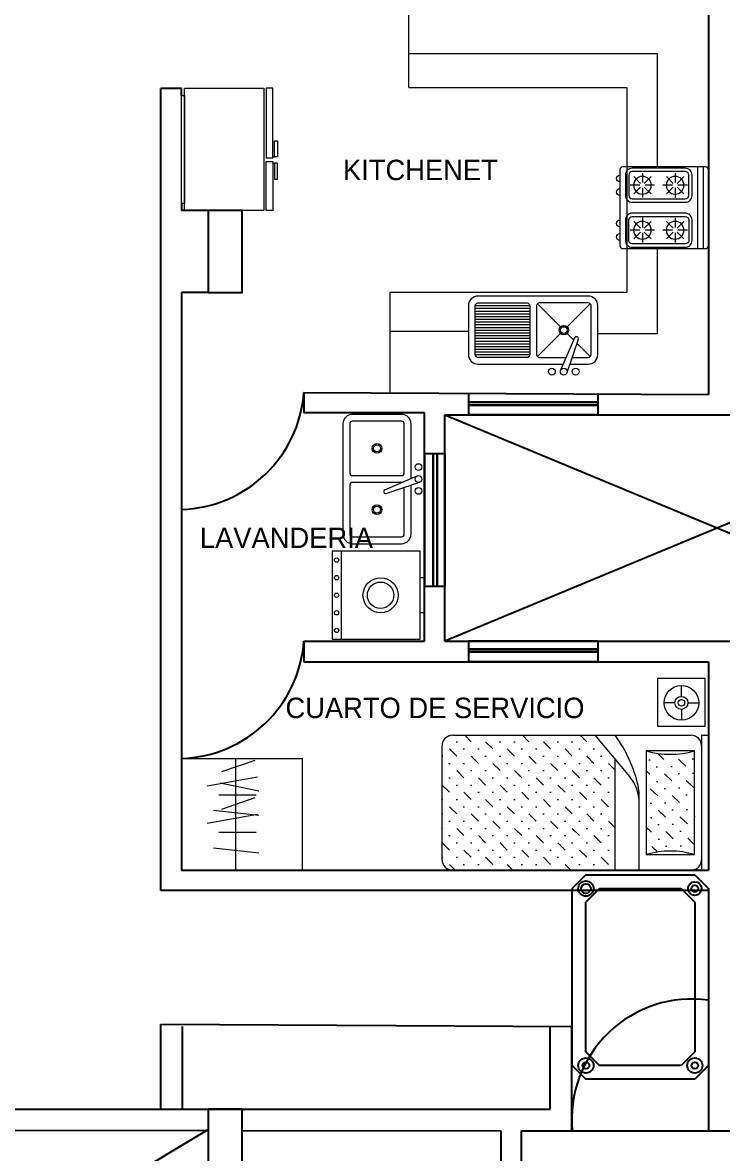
# Model space of a CAD drawing. Header units: metres. Extents: x -525 to 413, y -37 to 272.
# Drawn here: x 136.55 to 141.69, y 63.64 to 71.95 of the extents above; entities that cross this region are included whole.
import ezdxf

# ---------------------------------------------------------------- set-up
doc = ezdxf.new("R2010")
doc.units = ezdxf.units.M
doc.header["$MEASUREMENT"] = 0
doc.layers.get('0').update_dxf_attribs({"color": 254})
for name, color, linetype in [('ICT_INTERNA', 170, 'Continuous'), ('NOFIJO', 254, 'Continuous'), ('PUERTAS', 254, 'Continuous')]:
    doc.layers.add(name, color=color, linetype=linetype)
doc.layers.add('muebles', color=254, linetype='Continuous', lineweight=5)
doc.layers.add('ventanas', color=254, linetype='Continuous', lineweight=30)
doc.styles.get("Standard").update_dxf_attribs({"font": 'HTOWERT.TTF', "height": 0.08})

# ---------------------------------------------------------------- blocks, each defined once
blk = doc.blocks.new('Estufa-p04')
for p, q in [((0.09, 0.3), (0.09, -0.3)), ((0.13, 0.3), (0.13, -0.3)), ((0.295, 0.255), (0.295, 0.185)), ((0.535, 0.255), (0.535, 0.185)), ((0.2314, 0.2286), (0.2809, 0.1791)), ((0.3091, 0.1791), (0.3586, 0.2286)), ((0.4714, 0.2286), (0.5209, 0.1791)), ((0.5491, 0.1791), (0.5986, 0.2286)), ((0.205, 0.165), (0.275, 0.165)), ((0.2314, 0.1014), (0.2809, 0.1509)), ((0.295, 0.145), (0.295, 0.075)), ((0.3091, 0.1509), (0.3586, 0.1014)), ((0.315, 0.165), (0.385, 0.165)), ((0.445, 0.165), (0.515, 0.165)), ((0.4714, 0.1014), (0.5209, 0.1509)), ((0.535, 0.145), (0.535, 0.075)), ((0.5491, 0.1509), (0.5986, 0.1014)), ((0.555, 0.165), (0.625, 0.165)), ((0.295, -0.075), (0.295, -0.145)), ((0.535, -0.075), (0.535, -0.145)), ((0.205, -0.165), (0.275, -0.165)), ((0.2314, -0.1014), (0.2809, -0.1509)), ((0.3091, -0.1509), (0.3586, -0.1014)), ((0.315, -0.165), (0.385, -0.165)), ((0.445, -0.165), (0.515, -0.165)), ((0.4714, -0.1014), (0.5209, -0.1509)), ((0.5491, -0.1509), (0.5986, -0.1014)), ((0.555, -0.165), (0.625, -0.165)), ((0.2314, -0.2286), (0.2809, -0.1791)), ((0.295, -0.185), (0.295, -0.255)), ((0.3091, -0.1791), (0.3586, -0.2286)), ((0.4714, -0.2286), (0.5209, -0.1791)), ((0.535, -0.185), (0.535, -0.255)), ((0.5491, -0.1791), (0.5986, -0.2286))]:
    blk.add_line(p, q)
for points in [[(0.7, 0.28), (0.7, -0.28, -0.414214), (0.68, -0.3), (0.07, -0.3, -0.414214), (0.05, -0.28), (0.05, 0.28, -0.414214), (0.07, 0.3), (0.68, 0.3, -0.414214)], [(0.66, 0.24), (0.66, 0.09, -0.414214), (0.61, 0.04), (0.22, 0.04, -0.414214), (0.17, 0.09), (0.17, 0.24, -0.414214), (0.22, 0.29), (0.61, 0.29, -0.414214)], [(0.635, 0.24), (0.635, 0.09, -0.414214), (0.61, 0.065), (0.22, 0.065, -0.414214), (0.195, 0.09), (0.195, 0.24, -0.414214), (0.22, 0.265), (0.61, 0.265, -0.414214)], [(0.66, -0.09), (0.66, -0.24, -0.414214), (0.61, -0.29), (0.22, -0.29, -0.414214), (0.17, -0.24), (0.17, -0.09, -0.414214), (0.22, -0.04), (0.61, -0.04, -0.414214)], [(0.635, -0.24), (0.635, -0.09, 0.414214), (0.61, -0.065), (0.22, -0.065, 0.414214), (0.195, -0.09), (0.195, -0.24, 0.414214), (0.22, -0.265), (0.61, -0.265, 0.414214)]]:
    blk.add_lwpolyline(points, format="xyb", close=True)
for centre in [(0.295, 0.165), (0.535, 0.165), (0.295, -0.165), (0.535, -0.165)]:
    blk.add_circle(centre, 0.065)
for centre in [(0.7, 0.2147), (0.7, 0.1153), (0.7, -0.1153), (0.7, -0.2147)]:
    blk.add_arc(centre, 0.025, 270, 90)
blk = doc.blocks.new('fr')
for p, q in [((3287.0072, 1591.175), (3287.0072, 1590.775)), ((3287.0272, 1591.175), (3287.0272, 1590.775)), ((3287.0472, 1591.175), (3287.0472, 1590.775)), ((3287.0672, 1591.175), (3287.0672, 1590.775)), ((3287.0872, 1591.175), (3287.0872, 1590.775)), ((3287.1072, 1591.175), (3287.1072, 1590.775)), ((3287.1272, 1591.175), (3287.1272, 1590.775)), ((3287.1472, 1591.175), (3287.1472, 1590.775)), ((3287.1672, 1591.175), (3287.1672, 1590.775)), ((3287.1872, 1591.175), (3287.1872, 1590.775)), ((3287.2072, 1591.175), (3287.2072, 1590.775)), ((3287.2272, 1591.175), (3287.2272, 1590.775)), ((3287.2472, 1591.175), (3287.2472, 1590.775)), ((3287.2672, 1591.175), (3287.2672, 1590.775)), ((3287.2872, 1591.175), (3287.2872, 1590.775)), ((3287.3072, 1591.175), (3287.3072, 1590.775)), ((3287.3272, 1591.175), (3287.3272, 1590.775)), ((3287.3472, 1591.175), (3287.3472, 1590.775)), ((3287.3672, 1591.175), (3287.3672, 1590.775)), ((3287.1294, 1590.4462), (3286.892, 1590.548)), ((3287.1189, 1590.4188), (3286.8742, 1590.5014))]:
    blk.add_line(p, q)
for points in [[(3287.0072, 1591.225, 0.414214), (3286.9372, 1591.155), (3286.9372, 1590.5286)], [(3286.9372, 1590.4801), (3286.9372, 1590.345, 0.414214), (3287.0072, 1590.275), (3287.3672, 1590.275, 0.414214), (3287.4372, 1590.345), (3287.4372, 1591.155, 0.414214), (3287.3672, 1591.225), (3287.0072, 1591.225)], [(3287.3672, 1590.725), (3287.0072, 1590.725, 0.414214), (3286.9872, 1590.705), (3286.9872, 1590.5093, 0.414214)], [(3286.9872, 1590.4649), (3286.9872, 1590.345, 0.414214), (3287.0072, 1590.325), (3287.3672, 1590.325, 0.414214), (3287.3872, 1590.345), (3287.3872, 1590.705, 0.414214), (3287.3672, 1590.725)]]:
    blk.add_lwpolyline(points, format="xyb")
blk.add_lwpolyline([(3287.3672, 1590.775), (3287.0072, 1590.775, -0.414214), (3286.9872, 1590.795), (3286.9872, 1591.155, -0.414214), (3287.0072, 1591.175), (3287.3672, 1591.175, -0.414214), (3287.3872, 1591.155), (3287.3872, 1590.795, -0.414214)], format="xyb", close=True)
for points in [[(3286.993, 1590.7192), (3287.1624, 1590.5498)], [(3287.3813, 1590.7192), (3287.2119, 1590.5498)], [(3287.1624, 1590.5003), (3287.1161, 1590.454)], [(3287.2119, 1590.5003), (3287.3813, 1590.3309)], [(3287.0918, 1590.4296), (3286.993, 1590.3309)]]:
    blk.add_lwpolyline(points)
for centre, radius in [((3286.8822, 1590.6125), 0.025), ((3286.8822, 1590.525), 0.025), ((3287.1872, 1590.525), 0.035), ((3287.1872, 1590.525), 0.025), ((3286.8822, 1590.4375), 0.025)]:
    blk.add_circle(centre, radius)
for centre, radius, start, end in [((3287.0072, 1590.795), 0.02, 180, 270), ((3287.0072, 1590.795), 0.02, 180, 270), ((3287.1236, 1590.4327), 0.0147, 251.3579, 66.77898)]:
    blk.add_arc(centre, radius, start, end)
blk = doc.blocks.new('ww')
at = {"layer": 'muebles', "ltscale": 4}
for p, q in [((1737.9301, 1442.9936), (1737.9301, 1442.9823)), ((1737.9751, 1442.9936), (1737.9751, 1442.9823))]:
    blk.add_line(p, q, dxfattribs=at)
at = {"layer": 'muebles'}
blk.add_lwpolyline([(1737.5802, 1443.6423), (1738.4802, 1443.6423), (1738.4802, 1443.0589), (1737.5802, 1443.0589)], close=True, dxfattribs=at)
at = {"layer": 'muebles', "ltscale": 4}
for points in [[(1737.6327, 1443.6652), (1738.4252, 1443.6652), (1738.4252, 1443.6423), (1737.6327, 1443.6423)], [(1737.5802, 1443.0423), (1737.9403, 1443.0423), (1737.9403, 1442.9936), (1737.5802, 1442.9936)], [(1738.4802, 1443.0423), (1737.9681, 1443.0423), (1737.9681, 1442.9936), (1738.4802, 1442.9936)], [(1737.9301, 1442.9823), (1737.8119, 1442.9823), (1737.8119, 1442.9589), (1737.9301, 1442.9589)], [(1737.9751, 1442.9823), (1738.0933, 1442.9823), (1738.0933, 1442.9589), (1737.9751, 1442.9589)]]:
    blk.add_lwpolyline(points, close=True, dxfattribs=at)
blk = doc.blocks.new('CAMA190X100CM-1MESITA')
at = {"layer": 'muebles'}
h = blk.add_hatch(dxfattribs=at)
h.set_pattern_fill('MUDST', color=256, scale=0.3, angle=406.54041, style=0)
h.set_pattern_definition([(46.54041, (-83.744445, -2.07426), (0.048736945, 0.16046716), [0.075, -0.075, 0, -0.075, 0, -0.075])])
h.paths.add_polyline_path([(0.5317, -0.1016, -0.142857), (0.5317, -0.4572), (1.2937, -0.4572, -0.142857), (1.2937, -0.1016)])
h = blk.add_hatch(dxfattribs=at)
h.set_pattern_fill('MUDST', color=256, scale=0.3, angle=405, style=0)
h.set_pattern_definition([(45, (-83.744445, -2.07426), (0.05303301, 0.159099026), [0.075, -0.075, 0, -0.075, 0, -0.075])])
h.paths.add_polyline_path([(1.408, -0.6858), (0.5945, -0.6858), (0.4174, -0.835), (0.4174, -1.8796, 0.414214), (0.4936, -1.9558), (1.3318, -1.9558, 0.414214), (1.408, -1.8796)])
for p, q in [((0.4174, 0), (1.408, 0)), ((0.4174, -0.0508), (0.4174, 0)), ((1.408, -0.0508), (1.408, 0)), ((0.1793, -0.1509), (0.1793, -0.0716)), ((0.4174, -0.0508), (1.408, -0.0508)), ((0.4174, -1.8796), (0.4174, -0.127)), ((0.5317, -0.1016), (0.5317, -0.4572)), ((1.2937, -0.1016), (0.5317, -0.1016)), ((1.2937, -0.4572), (1.2937, -0.1016)), ((1.408, -0.127), (1.408, -1.8796)), ((0.1316, -0.1987), (0.0522, -0.1987)), ((0.1793, -0.2464), (0.1793, -0.3258)), ((0.2271, -0.1987), (0.3064, -0.1987)), ((0.5317, -0.4572), (1.2937, -0.4572)), ((0.4178, -0.8347), (0.7205, -0.5797)), ((1.408, -0.508), (0.8564, -0.508)), ((1.408, -0.6858), (0.5952, -0.6858)), ((1.3318, -1.9558), (0.4936, -1.9558))]:
    blk.add_line(p, q, dxfattribs=at)
blk.add_lwpolyline([(0, -0.0242), (0, -0.3742), (0.35, -0.3742), (0.35, -0.0242)], close=True, dxfattribs=at)
for radius in [0.1271, 0.0478, 0.0238]:
    blk.add_circle((0.1793, -0.1987), radius, dxfattribs=at)
for centre, radius, start, end in [((0.4936, -0.127), 0.0762, 90, 180), ((1.3318, -0.127), 0.0762, 0, 90), ((-0.0779, -0.2794), 0.635, 343.7398, 16.2602), ((1.9033, -0.2794), 0.635, 163.73979, 196.26021), ((1.0253, -1.5218), 1.0336, 103.3928, 126.02023), ((0.9169, -0.8128), 0.3048, 90, 130.10593), ((0.8564, -0.8128), 0.3048, 90, 103.3928), ((0.4936, -1.8796), 0.0762, 180, 270), ((1.3318, -1.8796), 0.0762, 270, 0)]:
    blk.add_arc(centre, radius, start, end, dxfattribs=at)
blk = doc.blocks.new('Muko05pl')
at = {"color": 0, "linetype": 'ByBlock'}
for p, q in [((0.35, -0.025), (-0.35, -0.025)), ((-0.35, -0.025), (-0.35, -0.725)), ((0.35, -0.725), (0.35, -0.025)), ((0.35, -0.095), (-0.35, -0.095)), ((-0.35, -0.725), (0.35, -0.725)), ((-0.14, -0.76), (-0.14, -0.725)), ((-0.14, -0.76), (0.14, -0.76)), ((0.14, -0.76), (0.14, -0.725))]:
    blk.add_line(p, q, dxfattribs=at)
for centre, radius in [((-0.28, -0.06), 0.0175), ((-0.14, -0.06), 0.0175), ((0, -0.06), 0.0175), ((0.14, -0.06), 0.0175), ((0.28, -0.06), 0.0175), ((0, -0.41), 0.14), ((0, -0.41), 0.105)]:
    blk.add_circle(centre, radius, dxfattribs=at)
blk = doc.blocks.new('Tarja-p07')
for p, q in [((0.405, 0.63), (-0.405, 0.63)), ((-0.475, 0.56), (-0.475, 0.2)), ((0.475, 0.2), (0.475, 0.56)), ((-0.1063, 0.3118), (-0.0237, 0.067)), ((-0.0789, 0.3223), (0.023, 0.0849)), ((-0.405, 0.13), (-0.0449, 0.13)), ((0.0036, 0.13), (0.405, 0.13))]:
    blk.add_line(p, q)
for points in [[(-0.0252, 0.1972, 0.035735), (-0.025, 0.2), (-0.025, 0.56, 0.414214), (-0.045, 0.58), (-0.405, 0.58, 0.414214), (-0.425, 0.56)], [(-0.425, 0.56), (-0.425, 0.2, 0.414214), (-0.405, 0.18), (-0.0618, 0.18, 0.414214)]]:
    blk.add_lwpolyline(points, format="xyb")
blk.add_lwpolyline([(0.025, 0.56), (0.025, 0.2, 0.414214), (0.045, 0.18), (0.405, 0.18, 0.414214), (0.425, 0.2), (0.425, 0.56, 0.414214), (0.405, 0.58), (0.045, 0.58, 0.414214)], format="xyb", close=True)
for centre, radius in [((-0.225, 0.38), 0.035), ((-0.225, 0.38), 0.025), ((0.225, 0.38), 0.035), ((0.225, 0.38), 0.025), ((-0.0875, 0.075), 0.025), ((0, 0.075), 0.025), ((0.0875, 0.075), 0.025)]:
    blk.add_circle(centre, radius)
for centre, radius, start, end in [((-0.405, 0.56), 0.07, 90, 180), ((0.405, 0.56), 0.07, 360, 90), ((-0.0924, 0.3165), 0.0147, 23.22102, 198.6421), ((-0.405, 0.2), 0.07, 180, 270), ((-0.405, 0.2), 0.02, 180, 270), ((-0.405, 0.2), 0.02, 180, 270), ((0.405, 0.2), 0.07, 270, 360)]:
    blk.add_arc(centre, radius, start, end)
blk = doc.blocks.new('RTR')
for p, q in [((-0.75, 0.4), (-0.65, 0.5)), ((-0.65, 0.5), (0.65, 0.5)), ((0.65, 0.5), (0.75, 0.4)), ((-0.75, -0.4), (-0.75, 0.4)), ((-0.65, 0.3), (-0.55, 0.4)), ((-0.55, 0.4), (0.55, 0.4)), ((0.55, 0.4), (0.65, 0.3)), ((0.75, 0.4), (0.75, -0.4)), ((-0.65, -0.3), (-0.65, 0.3)), ((0.65, 0.3), (0.65, -0.3)), ((-0.65, -0.3), (-0.55, -0.4)), ((0.65, -0.3), (0.55, -0.4)), ((-0.75, -0.4), (-0.65, -0.5)), ((0.55, -0.4), (-0.55, -0.4)), ((0.65, -0.5), (0.75, -0.4)), ((0.65, -0.5), (-0.65, -0.5))]:
    blk.add_line(p, q)
for centre, radius in [((-0.65, 0.4), 0.05), ((-0.65, 0.4), 0.025), ((0.65, 0.4), 0.0559), ((0.65, 0.4), 0.025), ((-0.65, -0.4), 0.0559), ((-0.65, -0.4), 0.0354), ((0.65, -0.4), 0.0559), ((0.65, -0.4), 0.025)]:
    blk.add_circle(centre, radius)

msp = doc.modelspace()

# ---------------------------------------------------------------- linework, layer by layer
for p, q in [((141.5848, 76.0192), (141.5848, 69.2192)), ((141.5848, 67.2555), (141.5848, 65.7247)), ((141.5848, 65.5747), (141.5848, 63.8083)), ((136.4382, 63.9692), (140.4227, 63.9692)), ((137.9098, 63.9692), (137.9098, 59.6184)), ((130.9098, 63.8192), (137.9098, 63.8123)), ((138.1598, 63.8121), (140.0598, 63.8102)), ((140.0598, 63.8102), (140.0598, 60.9163)), ((140.2098, 63.81), (143.0641, 63.8072))]:
    msp.add_line(p, q)
at = {"ltscale": 0.02}
for p, q in [((137.5642, 65.5747), (137.5642, 71.4669)), ((137.7142, 71.4669), (137.5642, 71.4669)), ((137.7142, 71.4142), (137.7142, 71.4669)), ((137.7142, 69.9692), (137.7142, 65.7247)), ((138.6142, 69.2343), (141.5848, 69.2192)), ((138.6142, 69.2343), (138.6142, 69.0843)), ((139.8224, 69.2192), (139.8224, 69.0692)), ((140.7724, 69.2192), (140.7724, 69.0692)), ((139.4995, 69.0851), (138.6142, 69.0843)), ((139.4995, 67.4055), (139.4995, 69.0851)), ((139.6495, 69.0692), (143.6495, 69.0692)), ((139.6495, 69.0692), (143.6495, 67.4055)), ((143.6495, 69.0692), (139.6495, 67.4055)), ((139.6495, 67.4055), (139.6495, 69.0692)), ((139.4994, 68.7846), (139.6494, 68.7846)), ((139.4997, 67.8098), (139.6495, 67.8098)), ((138.6142, 67.4055), (139.4995, 67.4055)), ((138.6142, 67.4055), (138.6142, 67.2555)), ((139.6495, 67.4055), (143.6495, 67.4055)), ((139.8224, 67.4055), (139.8224, 67.2555)), ((140.7724, 67.4055), (140.7724, 67.2555)), ((138.6142, 67.2555), (141.5848, 67.2555)), ((137.7142, 65.7247), (141.5848, 65.7247)), ((141.5848, 65.5747), (137.5642, 65.5747)), ((137.5642, 64.5936), (140.5807, 64.5747)), ((137.5642, 63.9692), (137.5642, 64.5936)), ((137.7222, 63.9692), (137.7222, 64.5747)), ((140.4227, 63.9692), (140.4227, 64.5747)), ((140.5807, 63.8097), (140.5807, 64.5747)), ((130.9098, 59.6214), (137.9098, 63.8192)), ((140.2098, 63.81), (140.2098, 60.9163))]:
    msp.add_line(p, q, dxfattribs=at)
at = {"ltscale": 0.015}
for p, q in [((137.7142, 70.6217), (137.7142, 70.5692)), ((137.9098, 70.5692), (137.7142, 70.5692)), ((137.9098, 69.9692), (137.7142, 69.9692))]:
    msp.add_line(p, q, dxfattribs=at)
at = {"layer": 'muebles', "ltscale": 0.02}
for p, q in [((139.3848, 71.4747), (139.3848, 72.3247)), ((139.3848, 71.7247), (141.2076, 71.7247)), ((141.2076, 71.7247), (141.2076, 70.8907)), ((139.3848, 71.4747), (140.9848, 71.4747)), ((140.9848, 71.4747), (140.9848, 69.9692)), ((141.2076, 70.2907), (141.2076, 69.6655)), ((140.9848, 69.9692), (139.244, 69.9692)), ((139.244, 69.9692), (139.244, 69.2351)), ((139.8224, 69.6814), (139.244, 69.6814)), ((141.2076, 69.6655), (140.7724, 69.6655)), ((137.7142, 66.5457), (138.604, 66.5457)), ((138.1128, 66.5457), (138.1128, 65.7247)), ((138.604, 65.7247), (138.604, 66.5457)), ((138.2537, 66.5308), (138.008, 66.4458)), ((138.2726, 66.4081), (137.904, 66.342)), ((137.9985, 66.3648), (138.282, 66.3082)), ((138.2631, 66.2759), (137.9891, 66.2759)), ((138.2537, 66.2552), (138.008, 66.1702)), ((138.2726, 66.1325), (137.904, 66.0664)), ((138.282, 66.1249), (137.9513, 66.1627)), ((138.2631, 66.0003), (137.9891, 66.0003)), ((138.282, 65.8493), (137.9513, 65.887))]:
    msp.add_line(p, q, dxfattribs=at)
at = {"layer": 'NOFIJO', "ltscale": 0.02}
for points in [[(137.9098, 69.9692), (138.1598, 69.9692), (138.1598, 70.5692), (137.9098, 70.5692)], [(137.9098, 63.3692), (138.1598, 63.3692), (138.1598, 63.9692), (137.9098, 63.9692)]]:
    msp.add_lwpolyline(points, close=True, dxfattribs=at)
at = {"layer": 'PUERTAS'}
for centre, radius, start, end in [((137.6872, 69.3037), 0.9296, 271.66456, 355.72018), ((137.6872, 67.4749), 0.9296, 271.66456, 355.72018), ((141.4647, 63.8941), 0.8839, 82.18827, 185.50068)]:
    msp.add_arc(centre, radius, start, end, dxfattribs=at)
at = {"layer": 'ventanas', "ltscale": 0.2}
for p, q in [((140.7724, 69.1612), (139.8224, 69.1612)), ((140.7724, 69.1412), (139.8224, 69.1412)), ((140.7724, 69.0692), (139.8224, 69.0692)), ((140.7724, 67.4055), (139.8224, 67.4055)), ((140.7724, 67.3475), (139.8224, 67.3475)), ((140.7724, 67.3275), (139.8224, 67.3275)), ((140.7724, 67.2555), (139.8224, 67.2555))]:
    msp.add_line(p, q, dxfattribs=at)
at = {"layer": 'ventanas'}
for p, q in [((139.4995, 67.8098), (139.4994, 68.7846)), ((139.5636, 67.8098), (139.5636, 68.7846)), ((139.5929, 67.8098), (139.5929, 68.7846)), ((139.6495, 67.8098), (139.6494, 68.7846))]:
    msp.add_line(p, q, dxfattribs=at)

# ---------------------------------------------------------------- block references
at = {"layer": 'ICT_INTERNA', "rotation": 270}
msp.add_blockref('RTR', (141.0848, 64.9391), dxfattribs=at)
at = {"layer": 'muebles'}
for name, p, rotation in [('ww', (1581.3795, -1667.011), 89.99999999998292), ('fr', (1731.0474, -3217.4955), 90.00000000000001), ('CAMA190X100CM-1MESITA', (141.5848, 67.1327), 270)]:
    msp.add_blockref(name, p, dxfattribs=dict(at, rotation=rotation))
at = {"layer": 'muebles', "ltscale": 4, "extrusion": (0, 0, -1), "zscale": -1}
msp.add_blockref('Estufa-p04', (-141.6348, 70.5907), dxfattribs=at)
at = {"layer": 'muebles', "ltscale": 4, "rotation": 90.00000000000001}
msp.add_blockref('Tarja-p07', (139.5307, 68.5978), dxfattribs=at)
at = {"layer": 'muebles', "ltscale": 4, "xscale": 0.9216779972810833, "yscale": 0.9216779972810833, "zscale": 0.9216779972810833, "rotation": 90.00000000000001}
msp.add_blockref('Muko05pl', (138.7991, 67.744), dxfattribs=at)

# ---------------------------------------------------------------- texts
at = {"linetype": 'Continuous', "char_height": 0.15, "attachment_point": 1}
for s, insert in [('KITCHENET', (138.9012, 70.9433)), ('LAVANDERIA', (137.8504, 68.2407)), ('CUARTO DE SERVICIO', (138.4788, 66.9914))]:
    msp.add_mtext_dynamic_manual_height_columns(s, width=4.532036, gutter_width=12.5, heights=[0], dxfattribs=dict(at, insert=insert))

doc.saveas('drawing.dxf')
